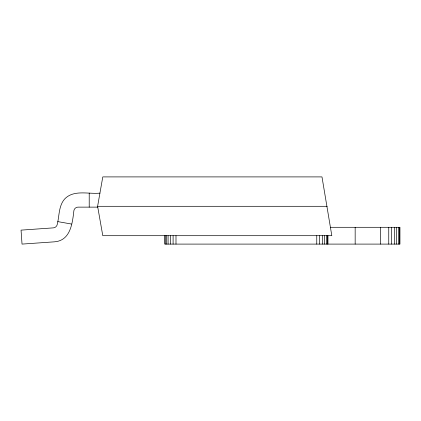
<?xml version="1.0" encoding="UTF-8"?>
<svg xmlns="http://www.w3.org/2000/svg" width="421" height="421" viewBox="0 0 421 421"><rect width="100%" height="100%" fill="white"/><g stroke="black" fill="none" stroke-linecap="round" stroke-linejoin="round"><path stroke-width="0.63" d="M97.609 206.301L102.792 176.904L321.981 176.904L331.822 235.697L102.792 235.697L97.609 206.301L327.164 206.301M99.935 193.128C88.326 194.318 73.612 189.355 64.508 199.149C58.561 206.143 59.387 215.989 57.245 224.409C56.909 226.261 55.277 227.729 53.404 227.866L21.05 230.129L22.034 244.096L54.377 241.833C70.549 240.67 72.433 223.288 73.896 210.595C74.249 208.642 76.043 207.132 78.027 207.127L97.756 207.127M330.49 227.298L399.95 227.298L399.95 244.096L164.795 244.096L164.795 235.697M57.74 221.609L71.523 224.04M399.566 227.298L399.566 244.096M398.45 227.298L398.45 244.096M396.671 227.298L396.671 244.096M394.351 227.298L394.351 244.096M391.651 227.298L391.651 244.096M388.751 227.298L388.751 244.096M380.352 227.298L380.352 244.096M355.161 227.298L355.161 244.096M327.959 235.697L327.959 244.096M327.58 235.697L327.58 244.096M326.459 235.697L326.459 244.096M324.68 235.697L324.68 244.096M322.36 235.697L322.36 244.096M319.66 235.697L319.66 244.096M316.76 235.697L316.76 244.096M175.994 235.697L175.994 244.096M173.099 235.697L173.099 244.096M170.394 235.697L170.394 244.096M168.079 235.697L168.079 244.096M166.3 235.697L166.3 244.096M165.179 235.697L165.179 244.096M89.215 193.128L89.215 207.127"/></g></svg>
